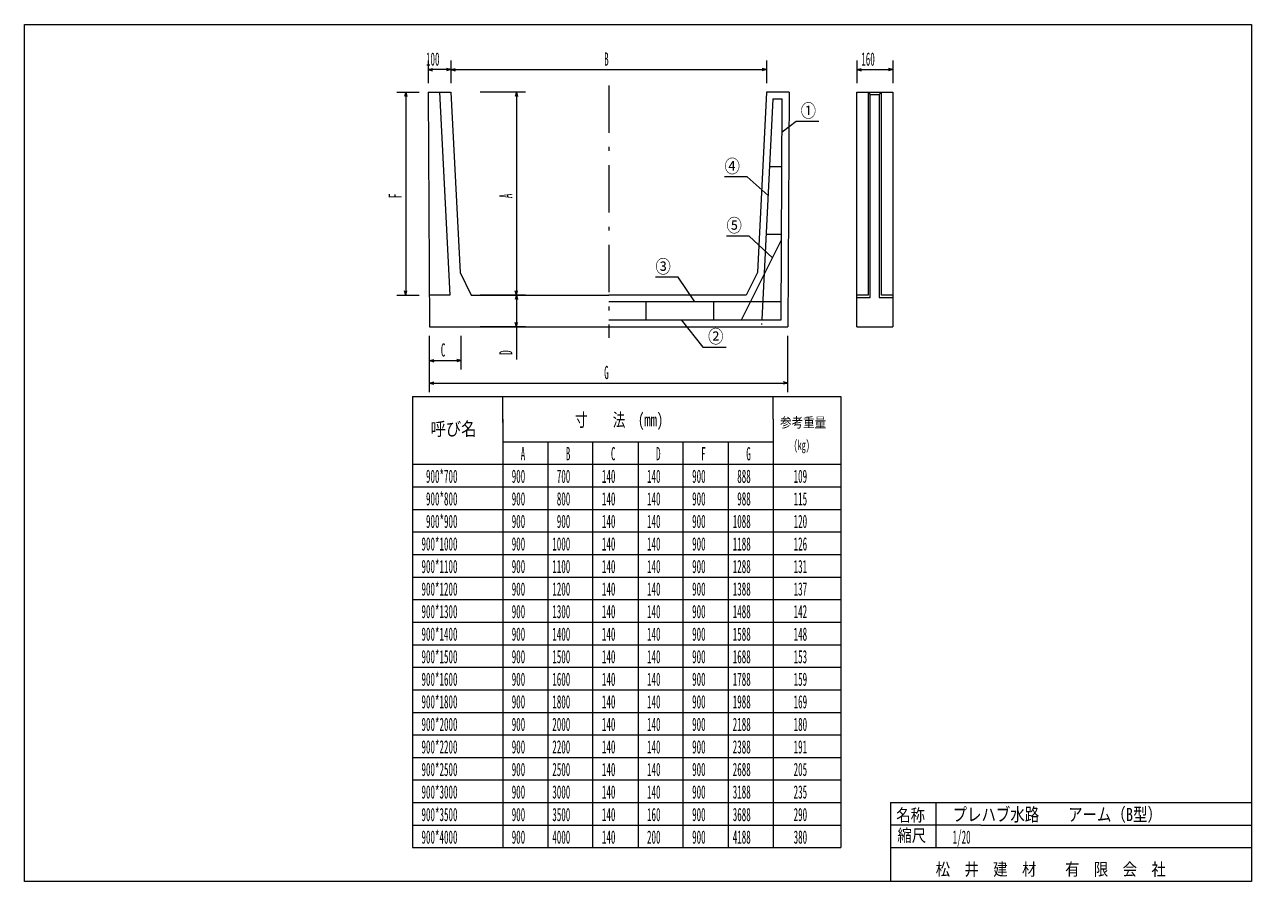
# Model space of a CAD drawing. Units: millimetres, scale not verified. Extents: x 74 to 5514, y 79 to 3879.
import ezdxf
from ezdxf.enums import TextEntityAlignment as Align

# ---------------------------------------------------------------- set-up
doc = ezdxf.new("R2010")
doc.units = ezdxf.units.MM
doc.header["$LTSCALE"] = 7
doc.linetypes.add('USER1', pattern=[50.5, 30, -9, 2.5, -9])
doc.layers.add('1', color=7, linetype='Continuous', lineweight=18)
doc.layers.add('10', color=3, linetype='Continuous', lineweight=18)
doc.styles.add('ＭＳ ゴシック', font='')
doc.styles.get('ＭＳ ゴシック').set_extended_font_data('MS Gothic')

msp = doc.modelspace()

# ---------------------------------------------------------------- linework, layer by layer
at = {"layer": '1'}
for p, q in [((73.5, 79), (73.5, 3879)), ((73.5, 3879), (5513.5, 3879)), ((5513.5, 3879), (5513.5, 79)), ((1863.5, 3719), (1863.5, 3619)), ((1963.5, 3719), (1963.5, 3619)), ((1963.5, 3719), (1963.5, 3619)), ((3363.5, 3719), (3363.5, 3619)), ((3763.5, 3719), (3763.5, 3619)), ((3923.5, 3719), (3923.5, 3619)), ((1863.5, 3679), (1882.819, 3684.176)), ((1963.5, 3679), (1863.5, 3679)), ((1863.5, 3679), (1882.819, 3673.824)), ((1963.5, 3679), (1944.181, 3684.176)), ((1963.5, 3679), (1944.181, 3673.824)), ((1963.5, 3679), (1982.819, 3684.176)), ((1963.5, 3679), (3363.5, 3679)), ((1963.5, 3679), (1982.819, 3673.824)), ((3363.5, 3679), (3344.181, 3684.176)), ((3363.5, 3679), (3344.181, 3673.824)), ((3763.5, 3679), (3782.819, 3684.176)), ((3763.5, 3679), (3923.5, 3679)), ((3763.5, 3679), (3782.819, 3673.824)), ((3923.5, 3679), (3904.181, 3684.176)), ((3923.5, 3679), (3904.181, 3673.824)), ((1723.5, 3579), (1823.5, 3579)), ((1763.5, 3579), (1758.324, 3559.681)), ((1763.5, 3579), (1763.5, 2679)), ((1763.5, 3579), (1768.676, 3559.681)), ((1863.5, 3579), (1963.5, 3579)), ((1863.5, 3579), (1869.387, 2539)), ((1913.435, 3579), (1959.435, 2679)), ((1963.5, 3579), (2004.389, 2779)), ((2294.389, 3579), (2094.389, 3579)), ((2254.389, 3579), (2249.213, 3559.681)), ((2254.389, 3579), (2254.389, 2679)), ((2254.389, 3579), (2259.565, 3559.681)), ((3363.5, 3579), (3322.611, 2779)), ((3392.006, 3549), (3341.917, 2569)), ((3463.5, 3579), (3363.5, 3579)), ((3392.006, 3549), (3433.33, 3549)), ((3427.783, 2569), (3433.33, 3549)), ((3463.5, 3579), (3457.613, 2539)), ((3763.5, 3579), (3923.5, 3579)), ((3763.5, 2539), (3763.5, 3579)), ((3813.5, 3579), (3823.5, 3569)), ((3813.5, 3579), (3813.5, 2679)), ((3823.5, 3569), (3863.5, 3569)), ((3823.5, 2669), (3823.5, 3569)), ((3863.5, 3569), (3873.5, 3579)), ((3863.5, 3569), (3863.5, 2669)), ((3873.5, 2679), (3873.5, 3579)), ((3923.5, 3579), (3923.5, 2539)), ((3432.505, 3403.306), (3494.917, 3449.943)), ((3494.917, 3449.943), (3594.917, 3449.943)), ((3376.672, 3249), (3431.632, 3249)), ((3277.288, 3203.97), (3177.288, 3203.97)), ((3370.127, 3120.94), (3277.288, 3203.97)), ((3286.136, 2941.272), (3186.136, 2941.272)), ((3389.785, 2844.487), (3286.136, 2941.272)), ((3361.339, 2949), (3429.933, 2949)), ((3252.041, 2569), (3429.795, 2924.508)), ((2004.389, 2779), (2054.389, 2679)), ((3322.611, 2779), (3272.611, 2679)), ((2970.956, 2759), (2870.956, 2759)), ((3045.855, 2649), (2970.956, 2759)), ((1723.5, 2679), (1823.5, 2679)), ((1763.5, 2679), (1758.324, 2698.319)), ((1763.5, 2679), (1768.676, 2698.319)), ((1959.435, 2679), (1868.594, 2679)), ((2054.389, 2679), (2563.5, 2679)), ((2294.389, 2679), (2094.389, 2679)), ((2294.389, 2679), (2094.389, 2679)), ((2254.389, 2679), (2249.213, 2698.319)), ((2254.389, 2679), (2249.213, 2659.681)), ((2254.389, 2679), (2259.565, 2698.319)), ((2254.389, 2679), (2254.389, 2394.313)), ((2254.389, 2679), (2259.565, 2659.681)), ((2563.5, 2679), (2663.5, 2679)), ((2763.5, 2679), (2663.5, 2679)), ((3272.611, 2679), (2763.5, 2679)), ((3813.5, 2679), (3763.5, 2679)), ((3763.5, 2669), (3823.5, 2669)), ((3863.5, 2669), (3923.5, 2669)), ((3923.5, 2679), (3873.5, 2679)), ((3428.235, 2649), (2663.5, 2649)), ((2828.226, 2649), (2827.773, 2569)), ((3128.231, 2649), (3127.778, 2569)), ((2254.389, 2539), (2249.213, 2558.319)), ((2254.389, 2539), (2259.565, 2558.319)), ((2663.5, 2569), (3427.783, 2569)), ((2985.438, 2569), (3080.983, 2449)), ((1869.387, 2539), (2563.5, 2539)), ((2294.389, 2539), (2094.389, 2539)), ((2563.5, 2539), (2763.5, 2539)), ((2763.5, 2539), (3457.613, 2539)), ((3763.5, 2539), (3923.5, 2539)), ((1869.387, 2349), (1869.387, 2499)), ((1869.387, 2249), (1869.387, 2499)), ((2009.5, 2349), (2009.5, 2499)), ((3080.983, 2449), (3184.14, 2449)), ((3457.613, 2249), (3457.613, 2499)), ((1869.387, 2389), (1888.705, 2394.176)), ((2009.5, 2389), (1990.181, 2394.176)), ((1869.387, 2389), (2009.5, 2389)), ((1869.387, 2389), (1888.705, 2383.824)), ((2009.5, 2389), (1990.181, 2383.824)), ((1869.387, 2289), (1888.705, 2294.176)), ((1869.387, 2289), (3457.613, 2289)), ((1869.387, 2289), (1888.705, 2283.824)), ((3457.613, 2289), (3438.295, 2294.176)), ((3457.613, 2289), (3438.295, 2283.824)), ((1793.5, 2229), (2193.5, 2229)), ((1793.5, 2229), (1793.5, 2129)), ((2193.5, 2229), (3393.5, 2229)), ((2193.5, 2114.782), (2193.5, 2229)), ((3393.5, 2229), (3693.5, 2229)), ((3393.5, 2129), (3393.5, 2229)), ((3693.5, 2229), (3693.5, 2129)), ((1793.5, 2129), (1793.5, 229)), ((2193.5, 2129), (2193.5, 229)), ((3393.5, 2129), (3393.5, 229)), ((3693.5, 2129), (3693.5, 229)), ((2193.5, 2029), (3393.5, 2029)), ((2393.5, 2029), (2393.5, 229)), ((2593.5, 229), (2593.5, 2029)), ((2793.5, 2029), (2793.5, 229)), ((2993.5, 229), (2993.5, 2029)), ((3193.5, 2029), (3193.5, 229)), ((1793.5, 1929), (2193.5, 1929)), ((1793.5, 1929), (3393.5, 1929)), ((3393.5, 1929), (3693.5, 1929)), ((1793.5, 1829), (2193.5, 1829)), ((2193.5, 1829), (3393.5, 1829)), ((3393.5, 1829), (3693.5, 1829)), ((1793.5, 1729), (2193.5, 1729)), ((2193.5, 1729), (3393.5, 1729)), ((3393.5, 1729), (3693.5, 1729)), ((1793.5, 1629), (2193.5, 1629)), ((2193.5, 1629), (3393.5, 1629)), ((3393.5, 1629), (3693.5, 1629)), ((1793.5, 1529), (3393.5, 1529)), ((3393.5, 1529), (3693.5, 1529)), ((1793.5, 1429), (3393.5, 1429)), ((3393.5, 1429), (3693.5, 1429)), ((1793.5, 1329), (3393.5, 1329)), ((3393.5, 1329), (3693.5, 1329)), ((1793.5, 1229), (3393.5, 1229)), ((3393.5, 1229), (3693.5, 1229)), ((1793.5, 1129), (3393.5, 1129)), ((3393.5, 1129), (3693.5, 1129)), ((1793.5, 1029), (3393.5, 1029)), ((3393.5, 1029), (3693.5, 1029)), ((1793.5, 929), (3393.5, 929)), ((3393.5, 929), (3693.5, 929)), ((1793.5, 829), (3393.5, 829)), ((3393.5, 829), (3693.5, 829)), ((1793.5, 729), (3393.5, 729)), ((3393.5, 729), (3693.5, 729)), ((1793.5, 629), (3393.5, 629)), ((3393.5, 629), (3693.5, 629)), ((1793.5, 529), (3393.5, 529)), ((3393.5, 529), (3693.5, 529)), ((1793.5, 429), (3393.5, 429)), ((3393.5, 429), (3693.5, 429)), ((3913.5, 429), (5513.5, 429)), ((3913.5, 429), (3913.5, 229)), ((4113.5, 429), (4113.5, 229)), ((1793.5, 329), (3393.5, 329)), ((3393.5, 329), (3693.5, 329)), ((4313.5, 329), (3913.5, 329)), ((4313.5, 329), (5513.5, 329)), ((1793.5, 229), (3393.5, 229)), ((3393.5, 229), (3693.5, 229)), ((3913.5, 229), (3913.5, 79)), ((3913.5, 229), (5513.5, 229)), ((5513.5, 79), (73.5, 79))]:
    msp.add_line(p, q, dxfattribs=at)
at = {"layer": '1', "linetype": 'USER1'}
msp.add_line((2663.5, 3609), (2663.5, 2489), dxfattribs=at)
at = {"layer": '10'}
msp.add_line((3341.076, 2552.553), (3340.895, 2549), dxfattribs=at)

# ---------------------------------------------------------------- texts
at = {"layer": '1', "style": 'ＭＳ ゴシック'}
for s, height, width, p in [('100', 58.65, 0.5, (1853.5, 3679)), ('B', 58.65, 0.5, (2643.5, 3679)), ('160', 58.65, 0.5, (3783.5, 3679)), ('①', 58.65, 0.85, (3514.917, 3449.943)), ('④', 58.65, 0.85, (3177.288, 3203.97)), ('⑤', 58.65, 0.85, (3186.136, 2941.272)), ('③', 58.65, 0.85, (2870.956, 2759)), ('②', 58.65, 0.85, (3104.14, 2449)), ('C', 58.65, 0.5, (1919.443, 2389)), ('G', 58.65, 0.5, (2643.5, 2289)), ('呼び名', 58.65, 0.85, (1873.5, 2039)), ('寸\u3000\u3000法\u3000(mm)', 58.65, 0.7, (2513.5, 2079)), ('参考重量', 43.99, 0.85, (3423.5, 2079)), ('(kg)', 43.99, 0.5, (3483.5, 1979)), ('A', 58.65, 0.5, (2273.5, 1929)), ('B', 58.65, 0.5, (2473.5, 1929)), ('C', 58.65, 0.5, (2673.5, 1929)), ('D', 58.65, 0.5, (2873.5, 1929)), ('F', 58.65, 0.5, (3073.5, 1929)), ('G', 58.65, 0.5, (3273.5, 1929)), ('900*700', 58.65, 0.5, (1853.5, 1829)), ('900', 58.65, 0.5, (2233.5, 1829)), ('700', 58.65, 0.5, (2433.5, 1829)), ('140', 58.65, 0.5, (2633.5, 1829)), ('140', 58.65, 0.5, (2833.5, 1829)), ('900', 58.65, 0.5, (3033.5, 1829)), ('888', 58.65, 0.5, (3233.5, 1829)), ('109', 58.65, 0.5, (3483.5, 1829)), ('900*800', 58.65, 0.5, (1853.5, 1729)), ('900', 58.65, 0.5, (2233.5, 1729)), ('800', 58.65, 0.5, (2433.5, 1729)), ('140', 58.65, 0.5, (2633.5, 1729)), ('140', 58.65, 0.5, (2833.5, 1729)), ('900', 58.65, 0.5, (3033.5, 1729)), ('988', 58.65, 0.5, (3233.5, 1729)), ('115', 58.65, 0.5, (3483.5, 1729)), ('900*900', 58.65, 0.5, (1853.5, 1629)), ('900', 58.65, 0.5, (2233.5, 1629)), ('900', 58.65, 0.5, (2433.5, 1629)), ('140', 58.65, 0.5, (2633.5, 1629)), ('140', 58.65, 0.5, (2833.5, 1629)), ('900', 58.65, 0.5, (3033.5, 1629)), ('1088', 58.65, 0.5, (3213.5, 1629)), ('120', 58.65, 0.5, (3483.5, 1629)), ('900*1000', 58.65, 0.5, (1833.5, 1529)), ('900', 58.65, 0.5, (2233.5, 1529)), ('1000', 58.65, 0.5, (2413.5, 1529)), ('140', 58.65, 0.5, (2633.5, 1529)), ('140', 58.65, 0.5, (2833.5, 1529)), ('900', 58.65, 0.5, (3033.5, 1529)), ('1188', 58.65, 0.5, (3213.5, 1529)), ('126', 58.65, 0.5, (3483.5, 1529)), ('900*1100', 58.65, 0.5, (1833.5, 1429)), ('900', 58.65, 0.5, (2233.5, 1429)), ('1100', 58.65, 0.5, (2413.5, 1429)), ('140', 58.65, 0.5, (2633.5, 1429)), ('140', 58.65, 0.5, (2833.5, 1429)), ('900', 58.65, 0.5, (3033.5, 1429)), ('1288', 58.65, 0.5, (3213.5, 1429)), ('131', 58.65, 0.5, (3483.5, 1429)), ('900*1200', 58.65, 0.5, (1833.5, 1329)), ('900', 58.65, 0.5, (2233.5, 1329)), ('1200', 58.65, 0.5, (2413.5, 1329)), ('140', 58.65, 0.5, (2633.5, 1329)), ('140', 58.65, 0.5, (2833.5, 1329)), ('900', 58.65, 0.5, (3033.5, 1329)), ('1388', 58.65, 0.5, (3213.5, 1329)), ('137', 58.65, 0.5, (3483.5, 1329)), ('900*1300', 58.65, 0.5, (1833.5, 1229)), ('900', 58.65, 0.5, (2233.5, 1229)), ('1300', 58.65, 0.5, (2413.5, 1229)), ('140', 58.65, 0.5, (2633.5, 1229)), ('140', 58.65, 0.5, (2833.5, 1229)), ('900', 58.65, 0.5, (3033.5, 1229)), ('1488', 58.65, 0.5, (3213.5, 1229)), ('142', 58.65, 0.5, (3483.5, 1229)), ('900*1400', 58.65, 0.5, (1833.5, 1129)), ('900', 58.65, 0.5, (2233.5, 1129)), ('1400', 58.65, 0.5, (2413.5, 1129)), ('140', 58.65, 0.5, (2633.5, 1129)), ('140', 58.65, 0.5, (2833.5, 1129)), ('900', 58.65, 0.5, (3033.5, 1129)), ('1588', 58.65, 0.5, (3213.5, 1129)), ('148', 58.65, 0.5, (3483.5, 1129)), ('900*1500', 58.65, 0.5, (1833.5, 1029)), ('900', 58.65, 0.5, (2233.5, 1029)), ('1500', 58.65, 0.5, (2413.5, 1029)), ('140', 58.65, 0.5, (2633.5, 1029)), ('140', 58.65, 0.5, (2833.5, 1029)), ('900', 58.65, 0.5, (3033.5, 1029)), ('1688', 58.65, 0.5, (3213.5, 1029)), ('153', 58.65, 0.5, (3483.5, 1029)), ('900*1600', 58.65, 0.5, (1833.5, 929)), ('900', 58.65, 0.5, (2233.5, 929)), ('1600', 58.65, 0.5, (2413.5, 929)), ('140', 58.65, 0.5, (2633.5, 929)), ('140', 58.65, 0.5, (2833.5, 929)), ('900', 58.65, 0.5, (3033.5, 929)), ('1788', 58.65, 0.5, (3213.5, 929)), ('159', 58.65, 0.5, (3483.5, 929)), ('900*1800', 58.65, 0.5, (1833.5, 829)), ('900', 58.65, 0.5, (2233.5, 829)), ('1800', 58.65, 0.5, (2413.5, 829)), ('140', 58.65, 0.5, (2633.5, 829)), ('140', 58.65, 0.5, (2833.5, 829)), ('900', 58.65, 0.5, (3033.5, 829)), ('1988', 58.65, 0.5, (3213.5, 829)), ('169', 58.65, 0.5, (3483.5, 829)), ('900*2000', 58.65, 0.5, (1833.5, 729)), ('900', 58.65, 0.5, (2233.5, 729)), ('2000', 58.65, 0.5, (2413.5, 729)), ('140', 58.65, 0.5, (2633.5, 729)), ('140', 58.65, 0.5, (2833.5, 729)), ('900', 58.65, 0.5, (3033.5, 729)), ('2188', 58.65, 0.5, (3213.5, 729)), ('180', 58.65, 0.5, (3483.5, 729)), ('900*2200', 58.65, 0.5, (1833.5, 629)), ('900', 58.65, 0.5, (2233.5, 629)), ('2200', 58.65, 0.5, (2413.5, 629)), ('140', 58.65, 0.5, (2633.5, 629)), ('140', 58.65, 0.5, (2833.5, 629)), ('900', 58.65, 0.5, (3033.5, 629)), ('900', 58.65, 0.5, (3033.5, 629)), ('2388', 58.65, 0.5, (3213.5, 629)), ('191', 58.65, 0.5, (3483.5, 629)), ('900*2500', 58.65, 0.5, (1833.5, 529)), ('900', 58.65, 0.5, (2233.5, 529)), ('2500', 58.65, 0.5, (2413.5, 529)), ('140', 58.65, 0.5, (2633.5, 529)), ('140', 58.65, 0.5, (2833.5, 529)), ('900', 58.65, 0.5, (3033.5, 529)), ('900', 58.65, 0.5, (3033.5, 529)), ('2688', 58.65, 0.5, (3213.5, 529)), ('205', 58.65, 0.5, (3483.5, 529)), ('900*3000', 58.65, 0.5, (1833.5, 429)), ('900', 58.65, 0.5, (2233.5, 429)), ('3000', 58.65, 0.5, (2413.5, 429)), ('140', 58.65, 0.5, (2633.5, 429)), ('140', 58.65, 0.5, (2833.5, 429)), ('900', 58.65, 0.5, (3033.5, 429)), ('900', 58.65, 0.5, (3033.5, 429)), ('3188', 58.65, 0.5, (3213.5, 429)), ('235', 58.65, 0.5, (3483.5, 429)), ('900*3500', 58.65, 0.5, (1833.5, 329)), ('900', 58.65, 0.5, (2233.5, 329)), ('3500', 58.65, 0.5, (2413.5, 329)), ('140', 58.65, 0.5, (2633.5, 329)), ('160', 58.65, 0.5, (2833.5, 329)), ('900', 58.65, 0.5, (3033.5, 329)), ('3688', 58.65, 0.5, (3213.5, 329)), ('290', 58.65, 0.5, (3483.5, 329)), ('名称', 54.99, 0.85, (3938.5, 329)), ('プレハブ水路\u3000\u3000アーム（B型）', 58.65, 0.8, (4188.5, 329)), ('900*4000', 58.65, 0.5, (1833.5, 229)), ('900', 58.65, 0.5, (2233.5, 229)), ('4000', 58.65, 0.5, (2413.5, 229)), ('140', 58.65, 0.5, (2633.5, 229)), ('200', 58.65, 0.5, (2833.5, 229)), ('900', 58.65, 0.5, (3033.5, 229)), ('4188', 58.65, 0.5, (3213.5, 229)), ('380', 58.65, 0.5, (3483.5, 229)), ('縮尺', 54.99, 0.85, (3943.5, 239)), ('1/20', 58.65, 0.5, (4188.5, 229)), ('松\u3000井\u3000建\u3000材\u3000\u3000有\u3000限\u3000会\u3000社', 54.99, 0.85, (4113.5, 89))]:
    msp.add_text(s, height=height, dxfattribs=dict(at, width=width)).set_placement(p, align=Align.BOTTOM_LEFT)
at = {"layer": '1', "style": 'ＭＳ ゴシック', "width": 0.5}
for s, p in [('F', (1763.5, 3109)), ('A', (2254.389, 3109)), ('D', (2254.389, 2414.313))]:
    msp.add_text(s, height=58.65, rotation=90, dxfattribs=at).set_placement(p, align=Align.BOTTOM_LEFT)

doc.saveas('drawing.dxf')
